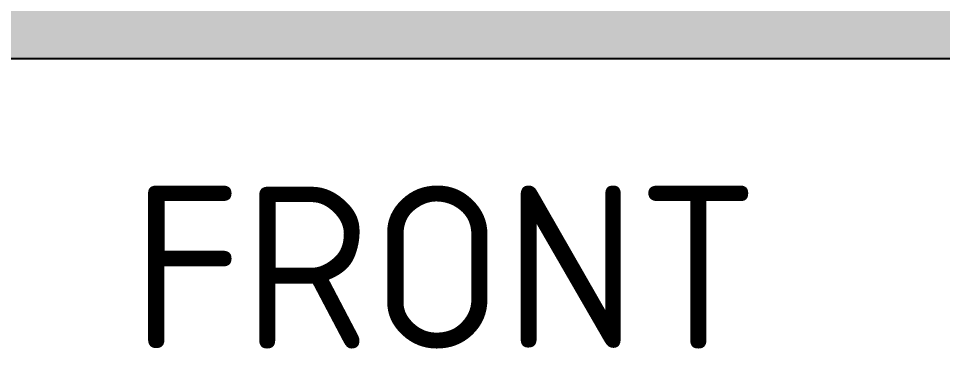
# Model space of a CAD drawing. Extents: x 0 to 420, y 0 to 297.
# Drawn here: x 31.07 to 45.29, y 45.14 to 50.22 of the extents above; entities that cross this region are included whole.
import ezdxf
from ezdxf.enums import TextEntityAlignment as Align

# ---------------------------------------------------------------- set-up
doc = ezdxf.new("R2010")
doc.units = 0
doc.header["$LTSCALE"] = 0.5
for name, color, linetype in [('L35', 3, 'CONTINUOUS'), ('T25', 1, 'CONTINUOUS'), ('YELLOW', 50, 'CONTINUOUS')]:
    doc.layers.add(name, color=color, linetype=linetype)
doc.styles.add('ISO', font='iso3098b.shx')

msp = doc.modelspace()

# ---------------------------------------------------------------- hatches: boundary and pattern name
at = {"layer": 'YELLOW'}
h = msp.add_hatch(color=256, dxfattribs=at)
h.paths.add_polyline_path([(24.030759, 50.3529376), (24.030759, 49.6029376), (48.030759, 49.6029376, 0.2304520014), (52.7529787, 51.9014999), (52.4810462, 52.8177187, -0.0493377052), (51.8491356, 51.999814), (51.8491356, 51.964561, -0.4142135624), (52.0291356, 51.784561, -1), (51.6691356, 51.784561), (51.6338827, 51.784561, -0.1913873123), (48.030759, 50.3529376)])
h.paths.add_polyline_path([(53.280759, 55.6029376, -0.140720835), (52.4810462, 52.8177187), (52.7529787, 51.9014999, 0.1677488673), (54.030759, 55.6029376), (54.030759, 73.6029376, 0.4142135624), (48.030759, 79.6029376), (24.030759, 79.6029376), (24.030759, 78.8529376), (48.030759, 78.8529376, -0.4142135624), (53.280759, 73.6029376)])

# ---------------------------------------------------------------- linework, layer by layer
at = {"layer": 'L35', "elevation": 0.0007629}
msp.add_lwpolyline([(24.030759, 79.6029376), (48.030759, 79.6029376, -0.4142135624), (54.030759, 73.6029376), (54.030759, 55.6029376, -0.4142135624), (48.030759, 49.6029376), (24.030759, 49.6029376)], format="xyb", dxfattribs=at)

# ---------------------------------------------------------------- texts
at = {"layer": 'T25', "style": 'ISO'}
msp.add_text('FRONT', height=2.5, dxfattribs=at).set_placement((37.640431, 45.1431673), align=Align.CENTER)

doc.saveas('drawing.dxf')
